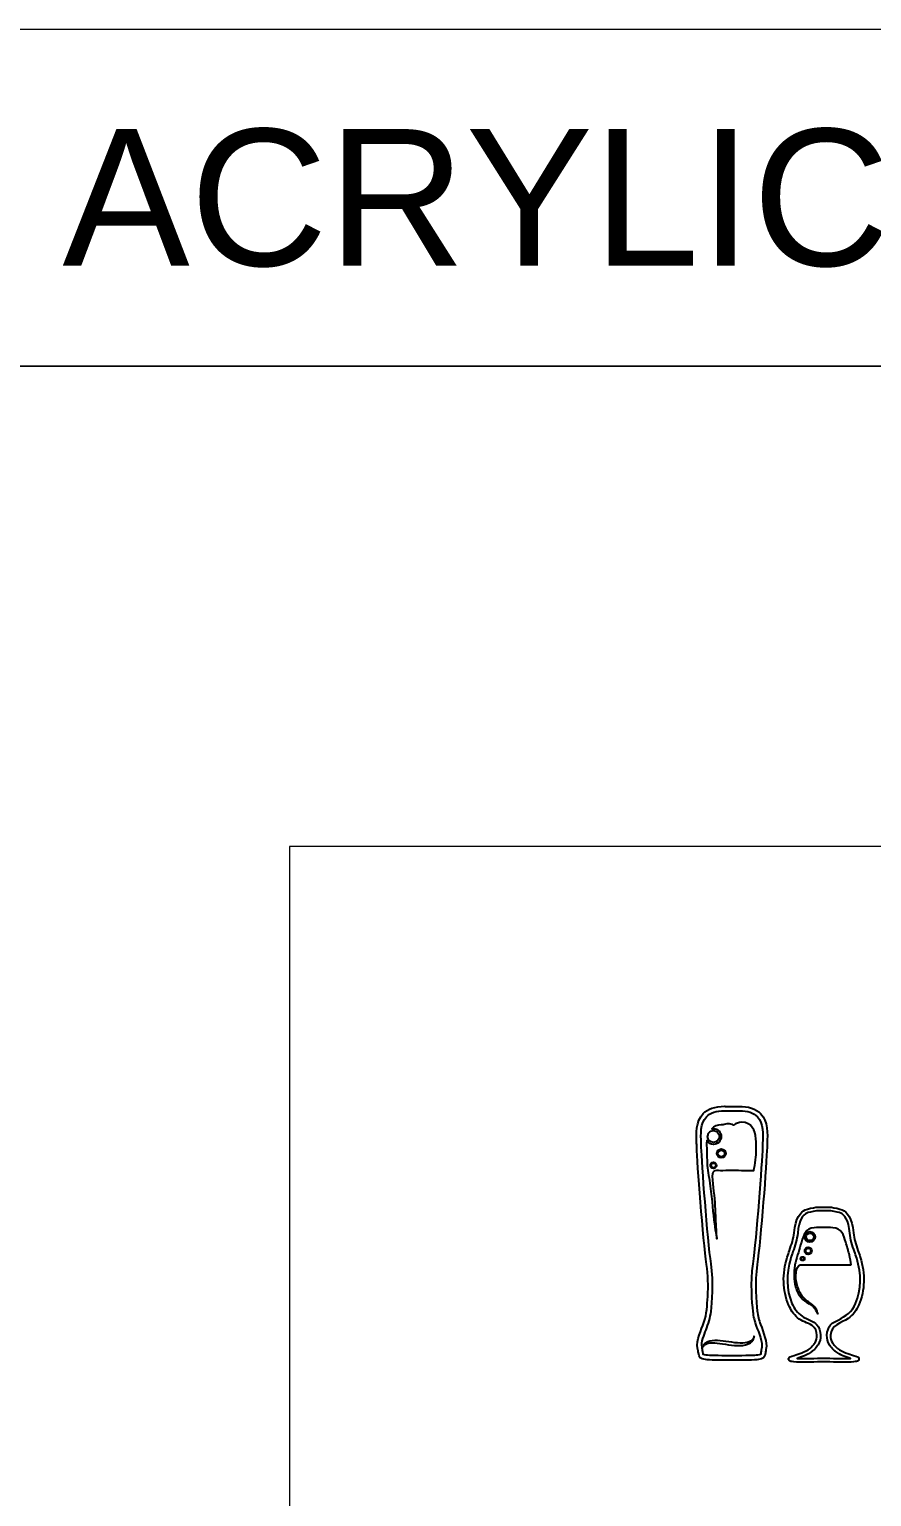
# Model space of a CAD drawing. Header units: millimetres. Extents: x -588 to 588, y -672 to 672.
# Drawn here: x 247.8 to 415.7, y 379.2 to 671.9 of the extents above; entities that cross this region are included whole.
import ezdxf

# ---------------------------------------------------------------- set-up
doc = ezdxf.new("R2010")
doc.units = ezdxf.units.MM
doc.header["$MEASUREMENT"] = 0
doc.layers.add('Camada 1', color=7, linetype='Continuous')
doc.styles.add('1', font='Arial', dxfattribs={"height": 1})

msp = doc.modelspace()

# ---------------------------------------------------------------- linework, layer by layer
at = {"layer": 'Camada 1', "color": 142, "lineweight": 20}
for points in [[(240.4087, 604.6664), (587.6315, 604.6664), (587.6315, 671.8666), (240.4087, 671.8666), (240.4087, 604.6664)], [(240.4087, 66.1864), (587.6315, 66.1864), (587.6315, 604.6664), (240.4087, 604.6664), (240.4087, 66.1864)]]:
    msp.add_lwpolyline(points, close=True, dxfattribs=at)
at = {"layer": 'Camada 1', "color": 250, "lineweight": 20}
msp.add_lwpolyline([(299.6132, 170.8782), (537.6132, 170.8782), (537.6132, 508.8782), (299.6132, 508.8782), (299.6132, 170.8782)], close=True, dxfattribs=at)
at = {"layer": 'Camada 1', "color": 114}
for points, knots in [([(393.1482, 406.5521), (394.2282, 406.7328), (394.4126, 406.9068), (394.5568, 407.8839), (394.5568, 407.8839), (394.5909, 408.1181), (394.6346, 408.4095), (394.7175, 408.7944), (394.7175, 408.7944), (394.9544, 409.901), (394.1956, 411.9215), (393.5856, 413.5445), (393.5856, 413.5445), (393.2652, 414.3977), (393.0334, 415.3289), (392.9394, 416.2394), (392.9394, 416.2394), (392.7544, 418.0423), (392.3702, 421.7927), (392.9187, 425.5195), (392.9187, 425.5195), (393.6338, 430.3733), (394.7967, 445.981), (394.8774, 448.8447), (394.8774, 448.8447), (394.8841, 449.093), (394.8959, 449.3529), (394.9077, 449.6216), (394.9077, 449.6216), (394.9958, 451.5896), (395.1054, 454.0393), (393.6116, 455.6001), (393.6116, 455.6001), (392.6597, 456.5969), (391.1747, 457.0825), (389.1582, 457.0514), (389.1582, 457.0514), (388.6949, 457.044), (388.27, 457.0399), (387.8791, 457.0369), (387.8791, 457.0369), (387.4809, 457.0399), (387.056, 457.044), (386.5918, 457.0514), (386.5918, 457.0514), (386.5267, 457.0525), (386.4623, 457.0528), (386.3994, 457.0528), (386.3994, 457.0528), (384.4932, 457.0528), (383.0601, 456.5643), (382.1386, 455.601), (382.1386, 455.601), (380.6454, 454.0397), (380.7543, 451.591), (380.8424, 449.6231), (380.8424, 449.6231), (380.8542, 449.3539), (380.866, 449.0934), (380.8734, 448.8447), (380.8734, 448.8447), (380.9541, 445.98), (382.1178, 430.3715), (382.8322, 425.5195), (382.8322, 425.5195), (383.1437, 423.4035), (383.1704, 421.2508), (383.0505, 419.119), (383.0505, 419.119), (382.9506, 417.3464), (382.8691, 415.6261), (382.3072, 413.9265), (382.3072, 413.9265), (381.801, 412.392), (380.6751, 410.4662), (381.0334, 408.7944), (381.0334, 408.7944), (381.1155, 408.4095), (381.1584, 408.1178), (381.194, 407.8835), (381.194, 407.8835), (381.3383, 406.9068), (381.5226, 406.7328), (382.6033, 406.5521), (382.6033, 406.5521), (383.297, 406.4371), (385.6102, 406.396), (387.5431, 406.396), (387.5431, 406.396), (387.5431, 406.396), (387.874, 406.3967), (387.874, 406.3967), (387.874, 406.3967), (387.874, 406.3967), (388.2078, 406.396), (388.2078, 406.396), (388.2078, 406.396), (390.1413, 406.396), (392.4538, 406.4371), (393.1482, 406.5521)], [0, 0, 0, 0, 0.03846154, 0.03846154, 0.03846154, 0.03846154, 0.07692308, 0.07692308, 0.07692308, 0.07692308, 0.11538462, 0.11538462, 0.11538462, 0.11538462, 0.15384615, 0.15384615, 0.15384615, 0.15384615, 0.19230769, 0.19230769, 0.19230769, 0.19230769, 0.23076923, 0.23076923, 0.23076923, 0.23076923, 0.26923077, 0.26923077, 0.26923077, 0.26923077, 0.30769231, 0.30769231, 0.30769231, 0.30769231, 0.34615385, 0.34615385, 0.34615385, 0.34615385, 0.38461538, 0.38461538, 0.38461538, 0.38461538, 0.42307692, 0.42307692, 0.42307692, 0.42307692, 0.46153846, 0.46153846, 0.46153846, 0.46153846, 0.5, 0.5, 0.5, 0.5, 0.53846154, 0.53846154, 0.53846154, 0.53846154, 0.57692308, 0.57692308, 0.57692308, 0.57692308, 0.61538462, 0.61538462, 0.61538462, 0.61538462, 0.65384615, 0.65384615, 0.65384615, 0.65384615, 0.69230769, 0.69230769, 0.69230769, 0.69230769, 0.73076923, 0.73076923, 0.73076923, 0.73076923, 0.76923077, 0.76923077, 0.76923077, 0.76923077, 0.80769231, 0.80769231, 0.80769231, 0.80769231, 0.84615385, 0.84615385, 0.84615385, 0.84615385, 0.88461538, 0.88461538, 0.88461538, 0.88461538, 0.92307692, 0.92307692, 0.92307692, 0.92307692, 1, 1, 1, 1]), ([(392.3058, 411.2779), (392.3058, 411.2779), (392.3036, 411.2365), (392.2983, 411.1577), (392.2983, 411.1577), (392.2962, 411.078), (392.2806, 410.9603), (392.2414, 410.8116), (392.2414, 410.8116), (392.2029, 410.6624), (392.1252, 410.4844), (391.9942, 410.3012), (391.9942, 410.3012), (391.8624, 410.1183), (391.6654, 409.9396), (391.419, 409.7974), (391.419, 409.7974), (390.9237, 409.5106), (390.2531, 409.3651), (389.5276, 409.3333), (389.5276, 409.3333), (388.7999, 409.2967), (388.0042, 409.3699), (387.1943, 409.4906), (387.1943, 409.4906), (386.3787, 409.6056), (385.6265, 409.7682), (384.9411, 409.841), (384.9411, 409.841), (384.2563, 409.9188), (383.6352, 409.9237), (383.1431, 409.8003), (383.1431, 409.8003), (382.8973, 409.74), (382.6848, 409.6494), (382.519, 409.5369), (382.519, 409.5369), (382.3502, 409.4254), (382.2303, 409.2933), (382.1437, 409.1771), (382.1437, 409.1771), (382.0992, 409.119), (382.0645, 409.0639), (382.0379, 409.0131), (382.0379, 409.0131), (382.009, 408.9643), (381.9868, 408.921), (381.9719, 408.8847), (381.9719, 408.8847), (381.9719, 408.8847), (381.9473, 408.8303), (381.9473, 408.8303), (381.9473, 408.8303), (382.0155, 408.4903), (382.0555, 408.2198), (382.0859, 408.0153), (382.0859, 408.0153), (382.1141, 407.8261), (382.1452, 407.6122), (382.1763, 407.5612), (382.1763, 407.5612), (382.2296, 407.5286), (382.5686, 407.4723), (382.7515, 407.4419), (382.7515, 407.4419), (383.2777, 407.3546), (385.1587, 407.2979), (387.5431, 407.2979), (387.5431, 407.2979), (387.5431, 407.2979), (387.5431, 407.2979), (387.5431, 407.2979), (387.5431, 407.2979), (387.5431, 407.2979), (387.874, 407.2983), (387.874, 407.2983), (387.874, 407.2983), (387.874, 407.2983), (388.2078, 407.2979), (388.2078, 407.2979), (388.2078, 407.2979), (390.5922, 407.2979), (392.4731, 407.3546), (393.0001, 407.4419), (393.0001, 407.4419), (393.1822, 407.4723), (393.5205, 407.5286), (393.5886, 407.5756), (393.5886, 407.5756), (393.6042, 407.6122), (393.6368, 407.8261), (393.6642, 408.016), (393.6642, 408.016), (393.6997, 408.2499), (393.7471, 408.5708), (393.8351, 408.9832), (393.8351, 408.9832), (394.0172, 409.8315), (393.2496, 411.8753), (392.7417, 413.2277), (392.7417, 413.2277), (392.3805, 414.1892), (392.1482, 415.1183), (392.043, 416.148), (392.043, 416.148), (391.8535, 417.9867), (391.4605, 421.813), (392.026, 425.6509), (392.026, 425.6509), (392.7381, 430.4814), (393.895, 446.0187), (393.9758, 448.8706), (393.9758, 448.8706), (393.9825, 449.123), (393.9951, 449.388), (394.0069, 449.6615), (394.0069, 449.6615), (394.0868, 451.4585), (394.1875, 453.6944), (392.9594, 454.9772), (392.9594, 454.9772), (392.2043, 455.7671), (391.0244, 456.1512), (389.3508, 456.1512), (389.3508, 456.1512), (389.3508, 456.1512), (389.1731, 456.1494), (389.1731, 456.1494), (389.1731, 456.1494), (388.7067, 456.142), (388.2789, 456.1379), (387.8791, 456.1353), (387.8791, 456.1353), (387.4712, 456.1379), (387.0441, 456.142), (386.5778, 456.1494), (386.5778, 456.1494), (386.5778, 456.1494), (386.3994, 456.1512), (386.3994, 456.1512), (386.3994, 456.1512), (384.7264, 456.1512), (383.5457, 455.7671), (382.7899, 454.9772), (382.7899, 454.9772), (381.5634, 453.6947), (381.6633, 451.4596), (381.7432, 449.6634), (381.7432, 449.6634), (381.7558, 449.3891), (381.7677, 449.1234), (381.775, 448.8706), (381.775, 448.8706), (381.8557, 446.0172), (383.0128, 430.4792), (383.7241, 425.6509), (383.7241, 425.6509), (384.2897, 421.8127), (383.8974, 417.9864), (383.7079, 416.1468), (383.7079, 416.1468), (383.5768, 414.8707), (383.1511, 413.6393), (382.7167, 412.4401), (382.7167, 412.4401), (382.3591, 411.4551), (381.6848, 410.0605), (381.9157, 408.9832), (381.9157, 408.9832), (381.9157, 408.9832), (381.9415, 408.8593), (381.9415, 408.8593), (381.9415, 408.8593), (381.9415, 408.8593), (381.949, 408.8931), (381.949, 408.8931), (381.949, 408.8931), (381.9557, 408.9325), (381.969, 408.9798), (381.9898, 409.0353), (381.9898, 409.0353), (382.006, 409.092), (382.0311, 409.1549), (382.0667, 409.2233), (382.0667, 409.2233), (382.1333, 409.3614), (382.2377, 409.5272), (382.4042, 409.6801), (382.4042, 409.6801), (382.5679, 409.8344), (382.7907, 409.9724), (383.0535, 410.0764), (383.0535, 410.0764), (383.5812, 410.2874), (384.2542, 410.3559), (384.9759, 410.3297), (384.9759, 410.3297), (385.7028, 410.3082), (386.4794, 410.1771), (387.2788, 410.0654), (387.2788, 410.0654), (388.0812, 409.9455), (388.8355, 409.8415), (389.5224, 409.823), (389.5224, 409.823), (390.2071, 409.8003), (390.8238, 409.8663), (391.2894, 410.0576), (391.2894, 410.0576), (391.761, 410.2416), (392.0348, 410.5802), (392.1562, 410.8437), (392.1562, 410.8437), (392.2184, 410.9755), (392.2562, 411.0855), (392.2747, 411.1617), (392.2747, 411.1617), (392.2954, 411.2379), (392.3058, 411.2779), (392.3058, 411.2779)], [0, 0, 0, 0, 0.01785714, 0.01785714, 0.01785714, 0.01785714, 0.03571429, 0.03571429, 0.03571429, 0.03571429, 0.05357143, 0.05357143, 0.05357143, 0.05357143, 0.07142857, 0.07142857, 0.07142857, 0.07142857, 0.08928571, 0.08928571, 0.08928571, 0.08928571, 0.10714286, 0.10714286, 0.10714286, 0.10714286, 0.125, 0.125, 0.125, 0.125, 0.14285714, 0.14285714, 0.14285714, 0.14285714, 0.16071429, 0.16071429, 0.16071429, 0.16071429, 0.17857143, 0.17857143, 0.17857143, 0.17857143, 0.19642857, 0.19642857, 0.19642857, 0.19642857, 0.21428571, 0.21428571, 0.21428571, 0.21428571, 0.23214286, 0.23214286, 0.23214286, 0.23214286, 0.25, 0.25, 0.25, 0.25, 0.26785714, 0.26785714, 0.26785714, 0.26785714, 0.28571429, 0.28571429, 0.28571429, 0.28571429, 0.30357143, 0.30357143, 0.30357143, 0.30357143, 0.32142857, 0.32142857, 0.32142857, 0.32142857, 0.33928571, 0.33928571, 0.33928571, 0.33928571, 0.35714286, 0.35714286, 0.35714286, 0.35714286, 0.375, 0.375, 0.375, 0.375, 0.39285714, 0.39285714, 0.39285714, 0.39285714, 0.41071429, 0.41071429, 0.41071429, 0.41071429, 0.42857143, 0.42857143, 0.42857143, 0.42857143, 0.44642857, 0.44642857, 0.44642857, 0.44642857, 0.46428571, 0.46428571, 0.46428571, 0.46428571, 0.48214286, 0.48214286, 0.48214286, 0.48214286, 0.5, 0.5, 0.5, 0.5, 0.51785714, 0.51785714, 0.51785714, 0.51785714, 0.53571429, 0.53571429, 0.53571429, 0.53571429, 0.55357143, 0.55357143, 0.55357143, 0.55357143, 0.57142857, 0.57142857, 0.57142857, 0.57142857, 0.58928571, 0.58928571, 0.58928571, 0.58928571, 0.60714286, 0.60714286, 0.60714286, 0.60714286, 0.625, 0.625, 0.625, 0.625, 0.64285714, 0.64285714, 0.64285714, 0.64285714, 0.66071429, 0.66071429, 0.66071429, 0.66071429, 0.67857143, 0.67857143, 0.67857143, 0.67857143, 0.69642857, 0.69642857, 0.69642857, 0.69642857, 0.71428571, 0.71428571, 0.71428571, 0.71428571, 0.73214286, 0.73214286, 0.73214286, 0.73214286, 0.75, 0.75, 0.75, 0.75, 0.76785714, 0.76785714, 0.76785714, 0.76785714, 0.78571429, 0.78571429, 0.78571429, 0.78571429, 0.80357143, 0.80357143, 0.80357143, 0.80357143, 0.82142857, 0.82142857, 0.82142857, 0.82142857, 0.83928571, 0.83928571, 0.83928571, 0.83928571, 0.85714286, 0.85714286, 0.85714286, 0.85714286, 0.875, 0.875, 0.875, 0.875, 0.89285714, 0.89285714, 0.89285714, 0.89285714, 0.91071429, 0.91071429, 0.91071429, 0.91071429, 0.92857143, 0.92857143, 0.92857143, 0.92857143, 0.94642857, 0.94642857, 0.94642857, 0.94642857, 0.96428571, 0.96428571, 0.96428571, 0.96428571, 1, 1, 1, 1]), ([(392.7196, 448.2111), (392.6922, 447.3626), (392.5856, 445.4037), (392.2229, 444.2814), (392.2229, 444.2814), (392.2074, 444.233), (391.131, 444.2766), (391.0563, 444.2758), (391.0563, 444.2758), (389.3951, 444.2707), (387.7259, 444.3365), (386.0663, 444.2722), (386.0663, 444.2722), (384.85, 444.2251), (383.9358, 444.6593), (384.0373, 443.1084), (384.0373, 443.1084), (384.1683, 441.0991), (384.4458, 439.1108), (384.551, 437.0933), (384.551, 437.0933), (384.6176, 435.8178), (384.6635, 434.6716), (384.7042, 433.7085), (384.7042, 433.7085), (384.7552, 432.7469), (384.7885, 431.9663), (384.8323, 431.4289), (384.8323, 431.4289), (384.8663, 430.89), (384.8856, 430.5916), (384.8856, 430.5916), (384.8856, 430.5916), (384.8856, 430.5916), (384.8308, 430.8856), (384.7316, 431.4171), (384.7316, 431.4171), (384.6279, 431.9478), (384.5132, 432.7218), (384.3807, 433.68), (384.3807, 433.68), (384.1223, 435.5972), (383.9159, 438.2587), (383.5532, 441.1583), (383.5532, 441.1583), (383.4421, 441.8805), (383.3518, 442.5836), (383.2363, 443.2706), (383.2363, 443.2706), (383.1282, 443.9572), (383.0327, 444.6249), (382.9676, 445.2655), (382.9676, 445.2655), (382.867, 446.2582), (382.9387, 447.2665), (382.875, 448.2536), (382.875, 448.2536), (382.8337, 448.8909), (382.8062, 449.5553), (382.8758, 450.2038), (382.8758, 450.2038), (383.1519, 449.7626), (383.6405, 449.4679), (384.2001, 449.4679), (384.2001, 449.4679), (385.0625, 449.4679), (385.762, 450.1679), (385.762, 451.0306), (385.762, 451.0306), (385.762, 451.8934), (385.0625, 452.5933), (384.2001, 452.5933), (384.2001, 452.5933), (384.0765, 452.5933), (383.9566, 452.5773), (383.8418, 452.5503), (383.8418, 452.5503), (384.3267, 453.0526), (384.9803, 453.3724), (385.7161, 453.3724), (385.7161, 453.3724), (385.8486, 453.3724), (385.9782, 453.3587), (386.1055, 453.3395), (386.1055, 453.3395), (386.4172, 453.4727), (386.7555, 453.5482), (387.1108, 453.5482), (387.1108, 453.5482), (387.5083, 453.5482), (387.8843, 453.4542), (388.2262, 453.2887), (388.2262, 453.2887), (388.6801, 453.653), (389.2404, 453.8709), (389.8482, 453.8709), (389.8482, 453.8709), (391.8365, 453.8709), (392.4804, 452.2635), (392.6677, 450.5831), (392.6677, 450.5831), (392.7618, 449.7478), (392.7425, 448.8939), (392.7196, 448.2111)], [0, 0, 0, 0, 0.03703704, 0.03703704, 0.03703704, 0.03703704, 0.07407407, 0.07407407, 0.07407407, 0.07407407, 0.11111111, 0.11111111, 0.11111111, 0.11111111, 0.14814815, 0.14814815, 0.14814815, 0.14814815, 0.18518519, 0.18518519, 0.18518519, 0.18518519, 0.22222222, 0.22222222, 0.22222222, 0.22222222, 0.25925926, 0.25925926, 0.25925926, 0.25925926, 0.2962963, 0.2962963, 0.2962963, 0.2962963, 0.33333333, 0.33333333, 0.33333333, 0.33333333, 0.37037037, 0.37037037, 0.37037037, 0.37037037, 0.40740741, 0.40740741, 0.40740741, 0.40740741, 0.44444444, 0.44444444, 0.44444444, 0.44444444, 0.48148148, 0.48148148, 0.48148148, 0.48148148, 0.51851852, 0.51851852, 0.51851852, 0.51851852, 0.55555556, 0.55555556, 0.55555556, 0.55555556, 0.59259259, 0.59259259, 0.59259259, 0.59259259, 0.62962963, 0.62962963, 0.62962963, 0.62962963, 0.66666667, 0.66666667, 0.66666667, 0.66666667, 0.7037037, 0.7037037, 0.7037037, 0.7037037, 0.74074074, 0.74074074, 0.74074074, 0.74074074, 0.77777778, 0.77777778, 0.77777778, 0.77777778, 0.81481481, 0.81481481, 0.81481481, 0.81481481, 0.85185185, 0.85185185, 0.85185185, 0.85185185, 0.88888889, 0.88888889, 0.88888889, 0.88888889, 0.92592593, 0.92592593, 0.92592593, 0.92592593, 1, 1, 1, 1]), ([(384.2001, 449.8574), (384.8479, 449.8574), (385.3727, 450.3825), (385.3727, 451.0306), (385.3727, 451.0306), (385.3727, 451.6783), (384.8479, 452.2039), (384.2001, 452.2039), (384.2001, 452.2039), (383.8403, 452.2039), (383.5198, 452.0422), (383.3044, 451.7883), (383.3044, 451.7883), (383.2792, 451.7382), (383.2548, 451.6883), (383.2326, 451.6373), (383.2326, 451.6373), (383.1482, 451.4429), (383.0801, 451.2431), (383.0268, 451.0406), (383.0268, 451.0406), (383.0268, 451.0369), (383.0261, 451.0336), (383.0261, 451.0306), (383.0261, 451.0306), (383.0261, 450.3825), (383.5509, 449.8574), (384.2001, 449.8574)], [0, 0, 0, 0, 0.125, 0.125, 0.125, 0.125, 0.25, 0.25, 0.25, 0.25, 0.375, 0.375, 0.375, 0.375, 0.5, 0.5, 0.5, 0.5, 0.625, 0.625, 0.625, 0.625, 0.75, 0.75, 0.75, 0.75, 1, 1, 1, 1]), ([(386.6525, 447.6513), (386.6525, 447.6513), (386.6525, 447.6513), (386.6525, 447.6513), (386.6525, 447.6513), (386.6525, 448.1433), (386.2535, 448.542), (385.762, 448.542), (385.762, 448.542), (385.2705, 448.542), (384.8722, 448.1433), (384.8722, 447.6513), (384.8722, 447.6513), (384.8722, 447.1599), (385.2705, 446.7609), (385.762, 446.7609), (385.762, 446.7609), (386.2535, 446.7609), (386.6525, 447.1599), (386.6525, 447.6513)], [0, 0, 0, 0, 0.16666667, 0.16666667, 0.16666667, 0.16666667, 0.33333333, 0.33333333, 0.33333333, 0.33333333, 0.5, 0.5, 0.5, 0.5, 0.66666667, 0.66666667, 0.66666667, 0.66666667, 1, 1, 1, 1]), ([(385.762, 448.3202), (385.3927, 448.3202), (385.0936, 448.0208), (385.0936, 447.6513), (385.0936, 447.6513), (385.0936, 447.282), (385.3927, 446.983), (385.762, 446.983), (385.762, 446.983), (386.1321, 446.983), (386.4312, 447.282), (386.4312, 447.6513), (386.4312, 447.6513), (386.4312, 448.0208), (386.1321, 448.3202), (385.762, 448.3202)], [0, 0, 0, 0, 0.2, 0.2, 0.2, 0.2, 0.4, 0.4, 0.4, 0.4, 0.6, 0.6, 0.6, 0.6, 1, 1, 1, 1]), ([(384.8152, 445.2682), (384.8152, 445.2682), (384.8152, 445.2682), (384.8152, 445.2682), (384.8152, 445.2682), (384.8152, 445.6083), (384.5392, 445.884), (384.2001, 445.884), (384.2001, 445.884), (383.8596, 445.884), (383.5842, 445.6083), (383.5842, 445.2682), (383.5842, 445.2682), (383.5842, 444.9284), (383.8596, 444.653), (384.2001, 444.653), (384.2001, 444.653), (384.5392, 444.653), (384.8152, 444.9284), (384.8152, 445.2682)], [0, 0, 0, 0, 0.16666667, 0.16666667, 0.16666667, 0.16666667, 0.33333333, 0.33333333, 0.33333333, 0.33333333, 0.5, 0.5, 0.5, 0.5, 0.66666667, 0.66666667, 0.66666667, 0.66666667, 1, 1, 1, 1]), ([(384.2001, 445.7305), (383.944, 445.7305), (383.7374, 445.5236), (383.7374, 445.2682), (383.7374, 445.2682), (383.7374, 445.0132), (383.944, 444.8062), (384.2001, 444.8062), (384.2001, 444.8062), (384.4547, 444.8062), (384.662, 445.0132), (384.662, 445.2682), (384.662, 445.2682), (384.662, 445.5236), (384.4547, 445.7305), (384.2001, 445.7305)], [0, 0, 0, 0, 0.2, 0.2, 0.2, 0.2, 0.4, 0.4, 0.4, 0.4, 0.6, 0.6, 0.6, 0.6, 1, 1, 1, 1]), ([(413.1083, 406.3682), (413.2097, 406.477), (413.2474, 406.6251), (413.2097, 406.7639), (413.2097, 406.7639), (413.1304, 407.057), (412.8484, 407.1414), (412.0948, 407.3671), (412.0948, 407.3671), (411.2287, 407.6273), (409.9192, 408.02), (408.9184, 408.77), (408.9184, 408.77), (408.8547, 408.8185), (408.5927, 409.0583), (408.4654, 409.2015), (408.4654, 409.2015), (408.1967, 409.5024), (408.0027, 409.7385), (407.9295, 409.85), (407.9295, 409.85), (407.6607, 410.3186), (407.5371, 410.8242), (407.5504, 411.3785), (407.5504, 411.3785), (407.6022, 413.5253), (409.6342, 413.7522), (411.0711, 414.7457), (411.0711, 414.7457), (412.0356, 415.4122), (412.7374, 416.3804), (413.1911, 417.4534), (413.1911, 417.4534), (414.4103, 420.3407), (414.5058, 423.6381), (413.465, 426.9897), (413.465, 426.9897), (413.3266, 427.4356), (413.1704, 427.8828), (413.0194, 428.3151), (413.0194, 428.3151), (412.6033, 429.5046), (412.2111, 430.6283), (412.1118, 431.8356), (412.1118, 431.8356), (411.8646, 434.8569), (410.7705, 435.9881), (409.897, 436.4048), (409.897, 436.4048), (409.4173, 436.6332), (408.23, 436.8326), (407.7422, 436.9074), (407.7422, 436.9074), (407.4075, 436.9585), (406.8013, 436.9663), (406.4696, 436.9663), (406.4696, 436.9663), (406.3756, 436.9663), (406.2794, 436.966), (406.1928, 436.9645), (406.1928, 436.9645), (406.0973, 436.966), (406.0019, 436.9663), (405.9071, 436.9663), (405.9071, 436.9663), (405.5755, 436.9663), (404.97, 436.9585), (404.6353, 436.9071), (404.6353, 436.9071), (404.1468, 436.8326), (402.9594, 436.6332), (402.4805, 436.4048), (402.4805, 436.4048), (401.6063, 435.9881), (400.5122, 434.8569), (400.265, 431.8356), (400.265, 431.8356), (400.1657, 430.6283), (399.7734, 429.5046), (399.3581, 428.3151), (399.3581, 428.3151), (399.2071, 427.8828), (399.0509, 427.4356), (398.9125, 426.9897), (398.9125, 426.9897), (397.8717, 423.6381), (397.9665, 420.3407), (399.1864, 417.4534), (399.1864, 417.4534), (399.6187, 416.4289), (400.1236, 415.6043), (400.9734, 414.8862), (400.9734, 414.8862), (401.849, 414.1464), (402.9402, 413.9449), (403.8943, 413.3309), (403.8943, 413.3309), (404.5139, 412.9327), (404.8078, 412.1059), (404.8256, 411.3952), (404.8256, 411.3952), (404.8404, 410.8242), (404.716, 410.3186), (404.4585, 409.8674), (404.4585, 409.8674), (404.374, 409.7385), (404.1801, 409.5024), (403.9114, 409.2015), (403.9114, 409.2015), (403.7841, 409.0583), (403.5227, 408.8185), (403.4584, 408.77), (403.4584, 408.77), (402.4582, 408.02), (401.1488, 407.6273), (400.2819, 407.3671), (400.2819, 407.3671), (399.5291, 407.1414), (399.2471, 407.057), (399.1678, 406.7639), (399.1678, 406.7639), (399.1301, 406.6251), (399.1678, 406.477), (399.2693, 406.3682), (399.2693, 406.3682), (399.4521, 406.1706), (399.7682, 406.0311), (402.1755, 406.0311), (402.1755, 406.0311), (403.0157, 406.0311), (403.9668, 406.047), (404.9736, 406.064), (404.9736, 406.064), (405.3785, 406.071), (405.7879, 406.0777), (406.1832, 406.0839), (406.1832, 406.0839), (406.5888, 406.0777), (406.9982, 406.071), (407.4039, 406.064), (407.4039, 406.064), (408.4106, 406.0473), (409.361, 406.0311), (410.202, 406.0311), (410.202, 406.0311), (412.6093, 406.0311), (412.9246, 406.1706), (413.1083, 406.3682)], [0, 0, 0, 0, 0.02631579, 0.02631579, 0.02631579, 0.02631579, 0.05263158, 0.05263158, 0.05263158, 0.05263158, 0.07894737, 0.07894737, 0.07894737, 0.07894737, 0.10526316, 0.10526316, 0.10526316, 0.10526316, 0.13157895, 0.13157895, 0.13157895, 0.13157895, 0.15789474, 0.15789474, 0.15789474, 0.15789474, 0.18421053, 0.18421053, 0.18421053, 0.18421053, 0.21052632, 0.21052632, 0.21052632, 0.21052632, 0.23684211, 0.23684211, 0.23684211, 0.23684211, 0.26315789, 0.26315789, 0.26315789, 0.26315789, 0.28947368, 0.28947368, 0.28947368, 0.28947368, 0.31578947, 0.31578947, 0.31578947, 0.31578947, 0.34210526, 0.34210526, 0.34210526, 0.34210526, 0.36842105, 0.36842105, 0.36842105, 0.36842105, 0.39473684, 0.39473684, 0.39473684, 0.39473684, 0.42105263, 0.42105263, 0.42105263, 0.42105263, 0.44736842, 0.44736842, 0.44736842, 0.44736842, 0.47368421, 0.47368421, 0.47368421, 0.47368421, 0.5, 0.5, 0.5, 0.5, 0.52631579, 0.52631579, 0.52631579, 0.52631579, 0.55263158, 0.55263158, 0.55263158, 0.55263158, 0.57894737, 0.57894737, 0.57894737, 0.57894737, 0.60526316, 0.60526316, 0.60526316, 0.60526316, 0.63157895, 0.63157895, 0.63157895, 0.63157895, 0.65789474, 0.65789474, 0.65789474, 0.65789474, 0.68421053, 0.68421053, 0.68421053, 0.68421053, 0.71052632, 0.71052632, 0.71052632, 0.71052632, 0.73684211, 0.73684211, 0.73684211, 0.73684211, 0.76315789, 0.76315789, 0.76315789, 0.76315789, 0.78947368, 0.78947368, 0.78947368, 0.78947368, 0.81578947, 0.81578947, 0.81578947, 0.81578947, 0.84210526, 0.84210526, 0.84210526, 0.84210526, 0.86842105, 0.86842105, 0.86842105, 0.86842105, 0.89473684, 0.89473684, 0.89473684, 0.89473684, 0.92105263, 0.92105263, 0.92105263, 0.92105263, 0.94736842, 0.94736842, 0.94736842, 0.94736842, 1, 1, 1, 1]), ([(404.961, 406.7939), (404.961, 406.7939), (404.961, 406.7939), (404.961, 406.7939), (404.961, 406.7939), (403.9573, 406.7769), (403.0097, 406.7609), (402.1755, 406.7609), (402.1755, 406.7609), (401.624, 406.7609), (401.1969, 406.7687), (400.866, 406.7809), (400.866, 406.7809), (401.758, 407.0559), (402.9335, 407.4641), (403.8958, 408.1856), (403.8958, 408.1856), (404.0091, 408.2707), (404.3074, 408.5483), (404.457, 408.7155), (404.457, 408.7155), (404.7575, 409.0524), (404.9641, 409.3059), (405.0802, 409.4862), (405.0802, 409.4862), (405.4133, 410.0669), (405.5732, 410.7153), (405.5547, 411.4304), (405.5547, 411.4304), (405.4977, 412.2362), (405.2461, 412.9539), (404.8448, 413.4516), (404.8448, 413.4516), (404.1202, 414.3518), (402.807, 414.5372), (401.8891, 415.186), (401.8891, 415.186), (400.9822, 415.8282), (400.2901, 416.7161), (399.8585, 417.7384), (399.8585, 417.7384), (398.7067, 420.4644), (398.6209, 423.5886), (399.6098, 426.7731), (399.6098, 426.7731), (399.7445, 427.2069), (399.8985, 427.648), (400.0473, 428.0741), (400.0473, 428.0741), (400.4596, 429.2548), (400.8859, 430.4755), (400.9926, 431.7761), (400.9926, 431.7761), (401.2117, 434.4517), (402.0933, 435.4114), (402.7943, 435.746), (402.7943, 435.746), (403.0578, 435.8715), (403.8241, 436.044), (404.7456, 436.1857), (404.7456, 436.1857), (404.9521, 436.2176), (405.3867, 436.2365), (405.9071, 436.2365), (405.9071, 436.2365), (405.9989, 436.2365), (406.0914, 436.2353), (406.1928, 436.2345), (406.1928, 436.2345), (406.2861, 436.2353), (406.3786, 436.2365), (406.4696, 436.2365), (406.4696, 436.2365), (406.9908, 436.2365), (407.4253, 436.2176), (407.6311, 436.1857), (407.6311, 436.1857), (408.5527, 436.044), (409.3188, 435.8715), (409.5824, 435.746), (409.5824, 435.746), (410.2834, 435.4114), (411.1658, 434.4517), (411.3841, 431.7761), (411.3841, 431.7761), (411.4915, 430.4755), (411.9179, 429.2548), (412.3302, 428.0741), (412.3302, 428.0741), (412.479, 427.648), (412.633, 427.2069), (412.7677, 426.7731), (412.7677, 426.7731), (413.7566, 423.5886), (413.6708, 420.464), (412.5182, 417.7377), (412.5182, 417.7377), (411.8039, 416.0461), (410.6084, 415.2411), (409.0761, 414.4236), (409.0761, 414.4236), (408.515, 414.1246), (407.9502, 413.9713), (407.532, 413.4516), (407.532, 413.4516), (407.1314, 412.9539), (406.879, 412.2362), (406.8213, 411.4138), (406.8213, 411.4138), (406.8036, 410.7153), (406.9634, 410.0669), (407.3076, 409.4691), (407.3076, 409.4691), (407.4135, 409.3059), (407.6201, 409.0524), (407.9206, 408.7155), (407.9206, 408.7155), (408.0701, 408.5483), (408.3683, 408.2707), (408.4809, 408.1859), (408.4809, 408.1859), (409.4432, 407.4641), (410.6188, 407.0559), (411.5115, 406.7809), (411.5115, 406.7809), (411.1799, 406.7687), (410.7527, 406.7609), (410.202, 406.7609), (410.202, 406.7609), (409.3669, 406.7609), (408.4195, 406.7769), (407.4157, 406.7939), (407.4157, 406.7939), (407.01, 406.8008), (406.6, 406.8079), (406.1832, 406.8138), (406.1832, 406.8138), (405.7768, 406.8079), (405.3675, 406.8008), (404.961, 406.7939)], [0, 0, 0, 0, 0.02777778, 0.02777778, 0.02777778, 0.02777778, 0.05555556, 0.05555556, 0.05555556, 0.05555556, 0.08333333, 0.08333333, 0.08333333, 0.08333333, 0.11111111, 0.11111111, 0.11111111, 0.11111111, 0.13888889, 0.13888889, 0.13888889, 0.13888889, 0.16666667, 0.16666667, 0.16666667, 0.16666667, 0.19444444, 0.19444444, 0.19444444, 0.19444444, 0.22222222, 0.22222222, 0.22222222, 0.22222222, 0.25, 0.25, 0.25, 0.25, 0.27777778, 0.27777778, 0.27777778, 0.27777778, 0.30555556, 0.30555556, 0.30555556, 0.30555556, 0.33333333, 0.33333333, 0.33333333, 0.33333333, 0.36111111, 0.36111111, 0.36111111, 0.36111111, 0.38888889, 0.38888889, 0.38888889, 0.38888889, 0.41666667, 0.41666667, 0.41666667, 0.41666667, 0.44444444, 0.44444444, 0.44444444, 0.44444444, 0.47222222, 0.47222222, 0.47222222, 0.47222222, 0.5, 0.5, 0.5, 0.5, 0.52777778, 0.52777778, 0.52777778, 0.52777778, 0.55555556, 0.55555556, 0.55555556, 0.55555556, 0.58333333, 0.58333333, 0.58333333, 0.58333333, 0.61111111, 0.61111111, 0.61111111, 0.61111111, 0.63888889, 0.63888889, 0.63888889, 0.63888889, 0.66666667, 0.66666667, 0.66666667, 0.66666667, 0.69444444, 0.69444444, 0.69444444, 0.69444444, 0.72222222, 0.72222222, 0.72222222, 0.72222222, 0.75, 0.75, 0.75, 0.75, 0.77777778, 0.77777778, 0.77777778, 0.77777778, 0.80555556, 0.80555556, 0.80555556, 0.80555556, 0.83333333, 0.83333333, 0.83333333, 0.83333333, 0.86111111, 0.86111111, 0.86111111, 0.86111111, 0.88888889, 0.88888889, 0.88888889, 0.88888889, 0.91666667, 0.91666667, 0.91666667, 0.91666667, 0.94444444, 0.94444444, 0.94444444, 0.94444444, 1, 1, 1, 1]), ([(411.6344, 425.4499), (411.6344, 425.4499), (406.2461, 425.4499), (406.2461, 425.4499), (406.2461, 425.4499), (406.2209, 425.4499), (406.1958, 425.4499), (406.1707, 425.4499), (406.1707, 425.4499), (406.1707, 425.4499), (406.1536, 425.4499), (406.1536, 425.4499), (406.1536, 425.4499), (406.1536, 425.4499), (406.078, 425.4499), (406.078, 425.4499), (406.078, 425.4499), (405.8442, 425.4499), (405.6095, 425.4481), (405.3749, 425.4473), (405.3749, 425.4473), (404.3548, 425.4433), (403.331, 425.4814), (402.3117, 425.4507), (402.3117, 425.4507), (401.7239, 425.4333), (401.2154, 425.6046), (400.9459, 424.9377), (400.9459, 424.9377), (400.3945, 423.5774), (400.601, 421.9545), (401.1258, 420.6224), (401.1258, 420.6224), (401.393, 419.9458), (401.7624, 419.3011), (402.2784, 418.7818), (402.2784, 418.7818), (402.5434, 418.5146), (402.8321, 418.2529), (403.1467, 418.0449), (403.1467, 418.0449), (403.9173, 417.5356), (404.5584, 417.1407), (404.8478, 416.2157), (404.8478, 416.2157), (404.9529, 415.8796), (405.0114, 415.6934), (405.0114, 415.6934), (405.0114, 415.6934), (405.0114, 415.6934), (404.5613, 416.5151), (404.4258, 416.7169), (404.4258, 416.7169), (404.0446, 417.2862), (403.4095, 417.5767), (402.8373, 417.912), (402.8373, 417.912), (402.2643, 418.248), (401.7239, 418.7596), (401.3501, 419.3093), (401.3501, 419.3093), (400.8779, 420.0021), (400.5744, 420.8064), (400.4248, 421.6291), (400.4248, 421.6291), (400.3012, 422.3091), (400.262, 423.0093), (400.2871, 423.6993), (400.2871, 423.6993), (400.3019, 424.1215), (400.3308, 424.5205), (400.373, 424.891), (400.373, 424.891), (400.3885, 425.075), (400.4204, 425.2575), (400.4537, 425.4318), (400.4537, 425.4318), (400.4892, 425.6051), (400.507, 425.7737), (400.5551, 425.9284), (400.5551, 425.9284), (400.9178, 427.2691), (401.3338, 428.5889), (401.741, 429.9295), (401.741, 429.9295), (402.1741, 431.3559), (402.5478, 432.7695), (404.3148, 432.8447), (404.3148, 432.8447), (404.9018, 432.869), (405.4896, 432.8765), (406.078, 432.8742), (406.078, 432.8742), (406.1054, 432.8753), (406.1343, 432.8742), (406.1625, 432.8746), (406.1625, 432.8746), (406.1906, 432.8742), (406.2187, 432.8753), (406.2461, 432.875), (406.2461, 432.875), (406.8346, 432.8765), (407.4224, 432.869), (408.0094, 432.8447), (408.0094, 432.8447), (409.7764, 432.7695), (410.1501, 431.3559), (410.5832, 429.9295), (410.5832, 429.9295), (410.8437, 429.0723), (411.1251, 428.2184), (411.3227, 427.3439), (411.3227, 427.3439), (411.4633, 426.7231), (411.5737, 426.081), (411.6344, 425.4499)], [0, 0, 0, 0, 0.03333333, 0.03333333, 0.03333333, 0.03333333, 0.06666667, 0.06666667, 0.06666667, 0.06666667, 0.1, 0.1, 0.1, 0.1, 0.13333333, 0.13333333, 0.13333333, 0.13333333, 0.16666667, 0.16666667, 0.16666667, 0.16666667, 0.2, 0.2, 0.2, 0.2, 0.23333333, 0.23333333, 0.23333333, 0.23333333, 0.26666667, 0.26666667, 0.26666667, 0.26666667, 0.3, 0.3, 0.3, 0.3, 0.33333333, 0.33333333, 0.33333333, 0.33333333, 0.36666667, 0.36666667, 0.36666667, 0.36666667, 0.4, 0.4, 0.4, 0.4, 0.43333333, 0.43333333, 0.43333333, 0.43333333, 0.46666667, 0.46666667, 0.46666667, 0.46666667, 0.5, 0.5, 0.5, 0.5, 0.53333333, 0.53333333, 0.53333333, 0.53333333, 0.56666667, 0.56666667, 0.56666667, 0.56666667, 0.6, 0.6, 0.6, 0.6, 0.63333333, 0.63333333, 0.63333333, 0.63333333, 0.66666667, 0.66666667, 0.66666667, 0.66666667, 0.7, 0.7, 0.7, 0.7, 0.73333333, 0.73333333, 0.73333333, 0.73333333, 0.76666667, 0.76666667, 0.76666667, 0.76666667, 0.8, 0.8, 0.8, 0.8, 0.83333333, 0.83333333, 0.83333333, 0.83333333, 0.86666667, 0.86666667, 0.86666667, 0.86666667, 0.9, 0.9, 0.9, 0.9, 0.93333333, 0.93333333, 0.93333333, 0.93333333, 1, 1, 1, 1]), ([(404.4747, 431.0136), (404.4747, 431.0136), (404.4747, 431.0136), (404.4747, 431.0136), (404.4747, 431.0136), (404.4747, 431.5892), (404.0083, 432.0559), (403.4325, 432.0559), (403.4325, 432.0559), (402.8565, 432.0559), (402.3901, 431.5892), (402.3901, 431.0136), (402.3901, 431.0136), (402.3901, 430.4384), (402.8565, 429.9713), (403.4325, 429.9713), (403.4325, 429.9713), (404.0083, 429.9713), (404.4747, 430.4384), (404.4747, 431.0136)], [0, 0, 0, 0, 0.16666667, 0.16666667, 0.16666667, 0.16666667, 0.33333333, 0.33333333, 0.33333333, 0.33333333, 0.5, 0.5, 0.5, 0.5, 0.66666667, 0.66666667, 0.66666667, 0.66666667, 1, 1, 1, 1]), ([(403.4325, 431.7634), (403.0194, 431.7634), (402.6833, 431.4266), (402.6833, 431.0136), (402.6833, 431.0136), (402.6833, 430.6006), (403.0194, 430.2641), (403.4325, 430.2641), (403.4325, 430.2641), (403.8454, 430.2641), (404.1824, 430.6006), (404.1824, 431.0136), (404.1824, 431.0136), (404.1824, 431.4266), (403.8454, 431.7634), (403.4325, 431.7634)], [0, 0, 0, 0, 0.2, 0.2, 0.2, 0.2, 0.4, 0.4, 0.4, 0.4, 0.6, 0.6, 0.6, 0.6, 1, 1, 1, 1]), ([(403.8182, 428.2276), (403.8182, 428.2276), (403.8182, 428.2276), (403.8182, 428.2276), (403.8182, 428.2276), (403.8182, 428.6223), (403.4991, 428.9421), (403.1045, 428.9421), (403.1045, 428.9421), (402.71, 428.9421), (402.3901, 428.6223), (402.3901, 428.2276), (402.3901, 428.2276), (402.3901, 427.8335), (402.71, 427.5137), (403.1045, 427.5137), (403.1045, 427.5137), (403.4991, 427.5137), (403.8182, 427.8335), (403.8182, 428.2276)], [0, 0, 0, 0, 0.16666667, 0.16666667, 0.16666667, 0.16666667, 0.33333333, 0.33333333, 0.33333333, 0.33333333, 0.5, 0.5, 0.5, 0.5, 0.66666667, 0.66666667, 0.66666667, 0.66666667, 1, 1, 1, 1]), ([(403.1045, 428.7414), (402.8209, 428.7414), (402.5908, 428.5108), (402.5908, 428.2276), (402.5908, 428.2276), (402.5908, 427.9446), (402.8209, 427.7143), (403.1045, 427.7143), (403.1045, 427.7143), (403.3872, 427.7143), (403.6182, 427.9446), (403.6182, 428.2276), (403.6182, 428.2276), (403.6182, 428.5108), (403.3872, 428.7414), (403.1045, 428.7414)], [0, 0, 0, 0, 0.2, 0.2, 0.2, 0.2, 0.4, 0.4, 0.4, 0.4, 0.6, 0.6, 0.6, 0.6, 1, 1, 1, 1]), ([(402.3724, 426.6709), (402.3724, 426.6709), (402.3724, 426.6709), (402.3724, 426.6709), (402.3724, 426.6709), (402.3724, 426.8886), (402.1962, 427.0644), (401.9785, 427.0644), (401.9785, 427.0644), (401.7617, 427.0644), (401.5855, 426.8886), (401.5855, 426.6709), (401.5855, 426.6709), (401.5855, 426.454), (401.7617, 426.2779), (401.9785, 426.2779), (401.9785, 426.2779), (402.1962, 426.2779), (402.3724, 426.454), (402.3724, 426.6709)], [0, 0, 0, 0, 0.16666667, 0.16666667, 0.16666667, 0.16666667, 0.33333333, 0.33333333, 0.33333333, 0.33333333, 0.5, 0.5, 0.5, 0.5, 0.66666667, 0.66666667, 0.66666667, 0.66666667, 1, 1, 1, 1]), ([(401.9785, 426.9541), (401.8232, 426.9541), (401.6958, 426.8271), (401.6958, 426.6709), (401.6958, 426.6709), (401.6958, 426.5151), (401.8232, 426.3886), (401.9785, 426.3886), (401.9785, 426.3886), (402.1348, 426.3886), (402.2613, 426.5151), (402.2613, 426.6709), (402.2613, 426.6709), (402.2613, 426.8271), (402.1348, 426.9541), (401.9785, 426.9541)], [0, 0, 0, 0, 0.2, 0.2, 0.2, 0.2, 0.4, 0.4, 0.4, 0.4, 0.6, 0.6, 0.6, 0.6, 1, 1, 1, 1])]:
    msp.add_open_spline(points, degree=3, knots=knots, dxfattribs=at)

# ---------------------------------------------------------------- texts
at = {"layer": 'Camada 1', "color": 142, "style": '1'}
msp.add_text('ACRYLIC / GLASS', height=27.270144, dxfattribs=at).set_placement((254.3477, 624.7072))

doc.saveas('drawing.dxf')
